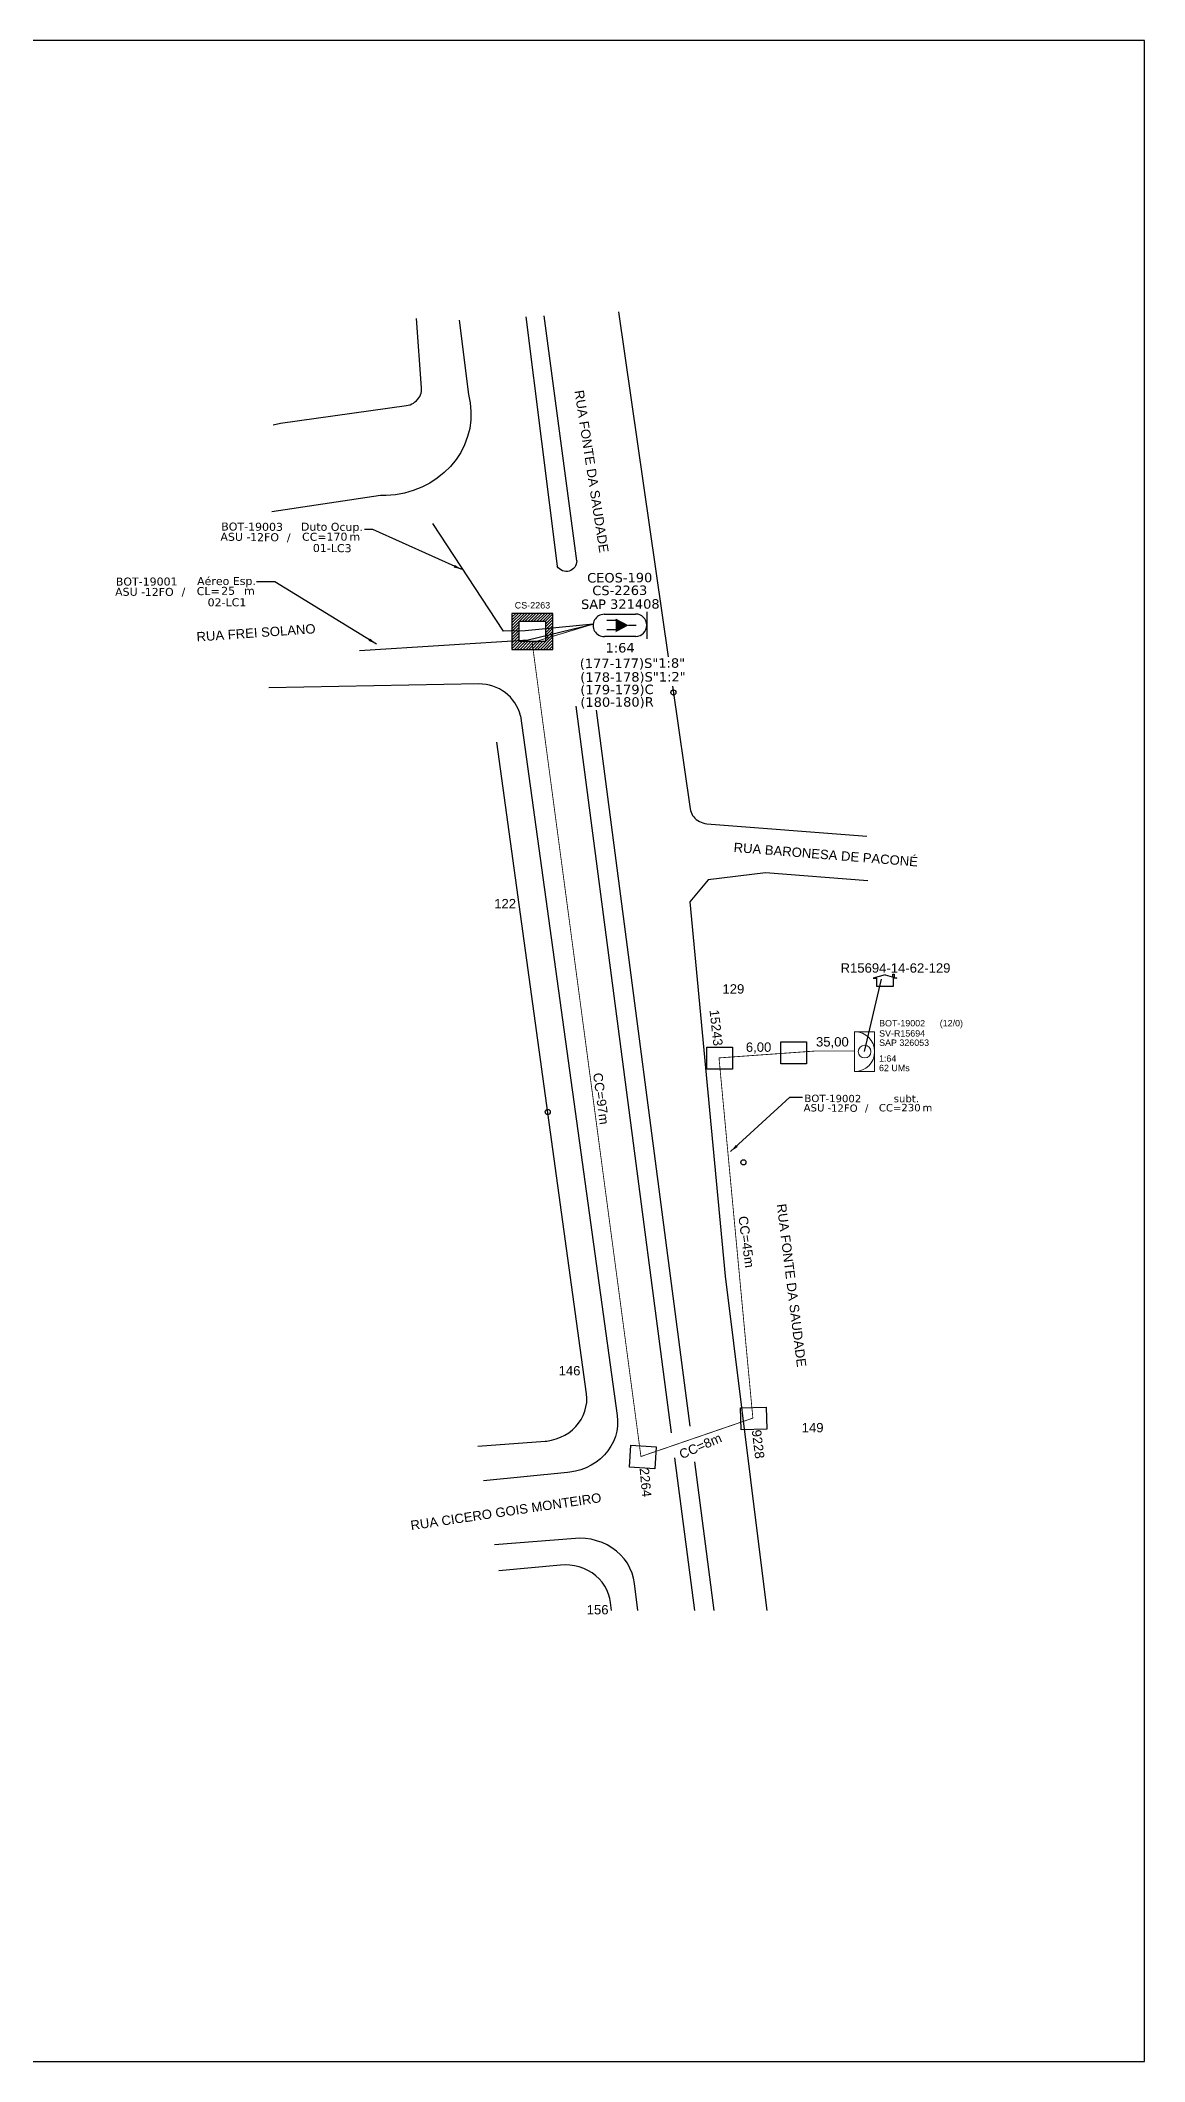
# Model space of a CAD drawing. Header units: inches. Extents: x 0 to 839, y 0 to 594.
# Drawn here: x 514 to 839, y 0 to 594 of the extents above; entities that cross this region are included whole.
import ezdxf
from ezdxf.enums import TextEntityAlignment as Align

# ---------------------------------------------------------------- set-up
doc = ezdxf.new("R2010")
doc.units = ezdxf.units.IN
doc.header["$LTSCALE"] = 0.5
for name, color, linetype in [('10.0-Cartográfico', 252, 'Continuous'), ('10.1-Caixas Subterrâneas', 5, 'Continuous'), ('20.4-CEOS', 1, 'Continuous'), ('CAP a instalar', 1, 'Continuous'), ('DROP DE CLIENTE', 140, 'Continuous'), ('label_cabos', 7, 'Continuous'), ('MUB_DIVISA', 7, 'Continuous'), ('MUB_NUMERACAO', 7, 'Continuous'), ('MUB_SEGMENTO', 7, 'Continuous'), ('NOS_DE_INFRAESTRUTURA', 3, 'Continuous'), ('surveys', 7, 'Continuous'), ('surveys legendas', 7, 'Continuous')]:
    doc.layers.add(name, color=color, linetype=linetype)
doc.layers.add("20.0-LEGENDA DOS CDO'S", color=1, linetype='Continuous', lineweight=0)
doc.layers.add('20.1-CDO_INTERIOR', color=1, linetype='Continuous', lineweight=0)
doc.styles.add('ARIAL', font='arial.ttf')
doc.styles.add('siredit', font='verdana.ttf')
doc.styles.get("Standard").update_dxf_attribs({"font": 'arial.ttf'})
doc.linetypes.add('FENCELINE1', pattern='A,0.25,-0.1,[133,ltypeshp.shx,S=0.1,R=0,X=-0.1,Y=0],-0.1,1', length=1.45)
doc.dimstyles.new('ISO-25', dxfattribs={"dimtxt": 2.5, "dimasz": 2.5, "dimexe": 1.25, "dimexo": 0.625, "dimtad": 1, "dimtxsty": 'Standard', "dimcen": 2.5, "dimadec": 0, "dimazin": 0, "dimtfac": 1, "dimtmove": 0, "dimatfit": 3, "dimfxl": 1, "dimarcsym": 0})

# ---------------------------------------------------------------- blocks, each defined once
blk = doc.blocks.new('DV')
at = {"linetype": 'Continuous'}
blk.add_circle((0, 0), 0.00000275, dxfattribs=at)
blk = doc.blocks.new('MHMZ')
at = {"color": 0}
for p, q in [((-0.0000128, 0.0000113), (0.0000144, 0.0000113)), ((-0.0000128, -0.0000121), (-0.0000128, 0.0000113)), ((0.0000144, 0.0000113), (0.0000144, -0.0000121)), ((0.0000144, -0.0000121), (-0.0000128, -0.0000121))]:
    blk.add_line(p, q, dxfattribs=at)
blk = doc.blocks.new('SURVEY_SURVEY')
for p, q in [((-0.000013, 0.0000127), (-0.0000255, 0.000009)), ((-0.0000255, 0.000009), (-0.0000216, 0.000009)), ((-0.0000216, 0), (-0.0000216, 0.000009)), ((-0.000013, 0.0000127), (-0.0000004, 0.000009)), ((-0.0000045, 0.0000132), (-0.0000032, 0.0000132)), ((-0.0000045, 0.0000103), (-0.0000045, 0.0000132)), ((-0.0000004, 0.000009), (-0.0000043, 0.000009)), ((-0.0000043, 0.000009), (-0.0000043, 0)), ((-0.0000032, 0.0000132), (-0.0000032, 0.0000099)), ((-0.0000043, 0), (-0.0000216, 0))]:
    blk.add_line(p, q)
blk = doc.blocks.new('CDOI_CT_DRT')
at = {"layer": '20.1-CDO_INTERIOR', "color": 0, "lineweight": 18}
blk.add_lwpolyline([(2.13, -2.13), (2.13, 2.12), (0, 2.12), (0, -2.13)], close=True, dxfattribs=at)
blk.add_circle((1.06, 0), 0.68, dxfattribs=at)
blk.add_arc((0, 0), 2.13, 269.9724, 89.9724, dxfattribs=at)
at = {"layer": "20.0-LEGENDA DOS CDO'S", "color": 0, "style": 'ARIAL'}
for tag, p in [('CDO_N', (2.61, 2.69)), ('SURVEY', (2.61, 1.6)), ('SAP', (2.61, 0.61)), ('1:XX', (2.6, -1.08)), ('UMS', (2.6, -2.09))]:
    blk.add_attdef(tag, p, '', height=0.68, rotation=359.9724, dxfattribs=at)
blk.add_attdef('FIBRAS_UTILIZADAS', text='', height=0.68, rotation=359.9724, dxfattribs=at).set_placement((10.32, 2.69), align=Align.CENTER)
blk = doc.blocks.new('*U53')
at = {"layer": '20.4-CEOS', "color": 7, "style": 'siredit'}
for tag, p in [('FIBRAS_SPLITTER', (0, 0)), ('FIBRAS_TOP_C', (0, -4.13)), ('RESERVA_FINAIS', (0, -5.46))]:
    blk.add_attdef(tag, p, '', height=1.01, dxfattribs=at)
for tag, p, flags in [('ID_ATIVIDADE', (0, -6.77), 3), ('QTDE', (0, -9.4), 1), ('FATOR', (0, -8.09), 1), ('FID', (0, -10.71), 1)]:
    blk.add_attdef(tag, p, '', height=1.01, dxfattribs=dict(at, flags=flags))
blk = doc.blocks.new('*U52')
at = {"layer": '20.4-CEOS', "color": 7, "style": 'siredit'}
blk.add_attdef('FIBRAS_SPLITTER', (0, 0), '', height=1.01, dxfattribs=at)
for tag, p, flags in [('ID_ATIVIDADE', (0, -1.48), 3), ('FATOR', (0, -2.79), 1), ('QTDE', (0, -4.11), 1), ('FID', (0, -5.42), 1)]:
    blk.add_attdef(tag, p, '', height=1.01, dxfattribs=dict(at, flags=flags))
blk = doc.blocks.new('*X2')
at = {"color": 0, "linetype": 'Continuous'}
for p, q in [((-1.25, 0.34099), (-0.49099, 1.1)), ((-1.25, 0.517767), (-0.667767, 1.1)), ((-1.25, 0.694544), (-0.844544, 1.1)), ((-1.25, 0.87132), (-1.02132, 1.1)), ((-1.25, 1.048097), (-1.198097, 1.1)), ((-1.25, 0.164214), (-0.8035, 0.610714)), ((-1.25, -0.012563), (-0.8035, 0.433937)), ((-1.25, -0.18934), (-0.8035, 0.25716)), ((-1.25, -0.366117), (-0.8035, 0.080383)), ((-0.789214, 0.625), (-0.314214, 1.1)), ((-0.612437, 0.625), (-0.137437, 1.1)), ((-0.43566, 0.625), (0.03934, 1.1)), ((-0.258883, 0.625), (0.216117, 1.1)), ((-0.082107, 0.625), (0.392893, 1.1)), ((0.09467, 0.625), (0.56967, 1.1)), ((0.271447, 0.625), (0.746447, 1.1)), ((0.448223, 0.625), (0.923223, 1.1)), ((0.625, 0.625), (1.1, 1.1)), ((0.801777, 0.625), (1.25, 1.073223)), ((0.8035, 0.449947), (1.25, 0.896447)), ((0.8035, 0.27317), (1.25, 0.71967)), ((0.8035, 0.096393), (1.25, 0.542893)), ((0.8035, -0.080383), (1.25, 0.366117)), ((0.8035, -0.25716), (1.25, 0.18934)), ((0.8035, -0.433937), (1.25, 0.012563)), ((-1.25, -0.542893), (-0.8035, -0.096393)), ((-1.25, -0.71967), (-0.8035, -0.27317)), ((-1.25, -0.896447), (-0.8035, -0.449947)), ((-1.25, -1.073223), (-0.801777, -0.625)), ((-1.1, -1.1), (-0.625, -0.625)), ((-0.923223, -1.1), (-0.448223, -0.625)), ((-0.746447, -1.1), (-0.271447, -0.625)), ((-0.56967, -1.1), (-0.09467, -0.625)), ((-0.392893, -1.1), (0.082107, -0.625)), ((-0.216117, -1.1), (0.258883, -0.625)), ((-0.03934, -1.1), (0.43566, -0.625)), ((0.137437, -1.1), (0.612437, -0.625)), ((0.314214, -1.1), (0.789214, -0.625)), ((0.49099, -1.1), (1.25, -0.34099)), ((0.667767, -1.1), (1.25, -0.517767)), ((0.8035, -0.610714), (1.25, -0.164214)), ((0.844544, -1.1), (1.25, -0.694544)), ((1.02132, -1.1), (1.25, -0.87132)), ((1.198097, -1.1), (1.25, -1.048097))]:
    blk.add_line(p, q, dxfattribs=at)
blk = doc.blocks.new('MANHOLE_MQ')
at = {"color": 0, "linetype": 'Continuous'}
for p, q in [((0.00000623, 0.00000569), (-0.00000627, 0.00000569)), ((-0.00000627, 0.00000569), (-0.00000627, -0.00000531)), ((-0.00000404, 0.00000331), (0.00000399, 0.00000331)), ((-0.00000404, -0.00000294), (-0.00000404, 0.00000331)), ((0.00000399, 0.00000331), (0.00000399, -0.00000294)), ((0.00000623, -0.00000531), (0.00000623, 0.00000569)), ((-0.00000627, -0.00000531), (0.00000623, -0.00000531)), ((0.00000399, -0.00000294), (-0.00000404, -0.00000294)), ((0.00000399, -0.00000294), (0.00000399, -0.00000294))]:
    blk.add_line(p, q, dxfattribs=at)
at = {"color": 0, "linetype": 'Continuous', "xscale": 5e-06, "yscale": 5e-06, "zscale": 1e-05}
blk.add_blockref('*X2', (-0.00000002, 0.00000019), dxfattribs=at)
blk = doc.blocks.new('Inst CB DT OCUP CFOA-SM-ASU-120-S-12')
at = {"layer": 'label_cabos', "color": 0, "style": 'siredit'}
for tag, flags, p in [('ID_ATIVIDADE', 3, (1.31, 2.67)), ('FATOR', 1, (11.56, 2.55))]:
    blk.add_attdef(tag, text='', height=1, rotation=359.69, dxfattribs=dict(at, flags=flags)).set_placement(p, align=Align.MIDDLE_CENTER)
for tag, p in [('TIPO_CABO', (1.26, 0)), ('DESTINO_CABO', (3.13, 1.26)), ('CABO', (4.69, -0.05)), ('/', (7.71, -0.05)), ('LANCE', (10.91, 0)), ('TIPO_CABO', (13.11, 1.24)), ('UND', (15.96, 0)), ('FID', (13.15, -1.41))]:
    blk.add_attdef(tag, text='', height=1, rotation=359.69, dxfattribs=at).set_placement(p, align=Align.MIDDLE_CENTER)
blk.add_attdef('QTDE', (12.43, -0.47), '', height=1, rotation=359.69, dxfattribs=at)
blk = doc.blocks.new('Inst CB ESP CFOA-SM-ASU-120-S-12')
at = {"layer": 'label_cabos', "color": 0, "style": 'siredit'}
for tag, flags, p in [('ID_ATIVIDADE', 3, (1.31, 2.67)), ('FATOR', 1, (11.56, 2.55))]:
    blk.add_attdef(tag, text='', height=1, rotation=359.69, dxfattribs=dict(at, flags=flags)).set_placement(p, align=Align.MIDDLE_CENTER)
for tag, p in [('TIPO_CABO', (1.26, 0)), ('DESTINO_CABO', (3.13, 1.26)), ('CABO', (4.69, -0.05)), ('/', (7.71, -0.05)), ('LANCE', (10.81, 0)), ('TIPO_CABO', (13.11, 1.24)), ('UND', (15.96, 0)), ('FID', (13.15, -1.41))]:
    blk.add_attdef(tag, text='', height=1, rotation=359.69, dxfattribs=at).set_placement(p, align=Align.MIDDLE_CENTER)
blk.add_attdef('QTDE', (12.43, -0.47), '', height=1, rotation=359.69, dxfattribs=at)

msp = doc.modelspace()

# ---------------------------------------------------------------- linework, layer by layer
msp.add_lwpolyline([(0, 0), (838.56, 0), (838.56, 594), (0, 594), (0, 0)])
at = {"layer": '10.0-Cartográfico'}
for points in [[(637.07, 511.78), (639.8, 489.93), (640.31, 487.48), (640.53, 484.99), (640.49, 482.48), (640.17, 479.99), (639.56, 477.57), (638.67, 475.19), (637.55, 472.92), (636.15, 470.79), (634.51, 468.78), (632.69, 466.97), (630.64, 465.33), (628.43, 463.88), (626.05, 462.66), (623.57, 461.69), (621, 460.96), (618.35, 460.48), (615.64, 460.25), (613.94, 460.26), (581.96, 455.46)], [(582.38, 481.03), (584.52, 481.47), (621.55, 486.67), (622.08, 486.8), (622.62, 486.95), (623.12, 487.18), (623.63, 487.44), (624.08, 487.74), (624.48, 488.09), (624.85, 488.49), (625.17, 488.92), (625.46, 489.37), (625.67, 489.85), (625.85, 490.35), (625.95, 490.87), (626, 491.37), (625.99, 491.89), (624.56, 512.32)], [(656.66, 512.79), (665.92, 439.45)], [(671.63, 441.06), (662.09, 513.07)], [(683.89, 514.2), (698.53, 412.89)], [(642.88, 404.88), (581.12, 403.77)], [(699.78, 404.2), (704.99, 368.18), (705.08, 367.69), (705.25, 367.17), (705.44, 366.69), (705.71, 366.23), (706.02, 365.81), (706.37, 365.39), (706.78, 365.04), (707.21, 364.7), (707.7, 364.43), (708.19, 364.21), (708.73, 364.02), (709.26, 363.9), (709.86, 363.81), (756.87, 360.11)], [(671.37, 398.38), (699.37, 184.77)], [(655.12, 395.54), (655.12, 395.54), (683.52, 189.9), (683.65, 188.36), (683.59, 186.79), (683.37, 185.25), (682.98, 183.73), (682.41, 182.25), (681.68, 180.85), (680.78, 179.52), (679.75, 178.27), (678.58, 177.16), (677.31, 176.15), (675.9, 175.26), (674.43, 174.53), (672.85, 173.94), (671.24, 173.49), (669.58, 173.2), (668.89, 173.14), (644.25, 170.67)], [(704.96, 186.77), (677.4, 397.12), (677.4, 397.12)], [(642.53, 180.87), (662.32, 182.32), (662.85, 182.38), (664.25, 182.62), (665.59, 182.98), (666.9, 183.47), (668.12, 184.08), (669.3, 184.82), (670.36, 185.65), (671.34, 186.61), (672.19, 187.63), (672.92, 188.74), (673.55, 189.91), (674.02, 191.14), (674.35, 192.41), (674.55, 193.68), (674.59, 195), (674.49, 196.29), (648.17, 387.81)], [(757.21, 346.98), (727.17, 349.34), (710.25, 347.26), (704.89, 340.83)], [(704.89, 340.83), (715.24, 230.83), (725.16, 151.24), (727.52, 132.54)], [(700.33, 177.45), (706.23, 132.54)], [(712.07, 132.54), (706.34, 176.26)], [(689.59, 132.54), (688.63, 140.53), (688.34, 142.07), (687.89, 143.58), (687.28, 145.02), (686.51, 146.43), (685.58, 147.71), (684.52, 148.92), (683.32, 150.02), (681.99, 151), (680.58, 151.83), (679.07, 152.54), (677.48, 153.09), (675.86, 153.5), (674.19, 153.73), (672.5, 153.81), (671.24, 153.74), (647.42, 151.89)], [(681.86, 132.54), (681.56, 134.95), (681.36, 136.12), (680.99, 137.39), (680.49, 138.6), (679.86, 139.76), (679.09, 140.85), (678.22, 141.86), (677.21, 142.79), (676.13, 143.6), (674.93, 144.31), (673.69, 144.92), (672.37, 145.37), (671.02, 145.71), (669.62, 145.91), (668.22, 146), (666.83, 145.93), (648.72, 144.18)]]:
    msp.add_lwpolyline(points, dxfattribs=at)
msp.add_lwpolyline([(671.63, 441.06, -0.777123), (665.92, 439.45, -1.658445)], format="xyb", dxfattribs=at)
msp.add_arc((642.97, 392.32), 12.57, 14.85835, 90.43654, dxfattribs=at)
at = {"layer": '20.4-CEOS', "color": 5}
for p, q in [((679.71, 425.35), (688.92, 425.4)), ((688.96, 418.83), (679.75, 418.79))]:
    msp.add_line(p, q, dxfattribs=at)
for points in [[(683.24, 423.52), (680.44, 423.5)], [(686.88, 422.11), (689.09, 422.12)], [(692.2, 426.09), (692.24, 418.17)], [(683.25, 420.78), (680.45, 420.77)]]:
    msp.add_lwpolyline(points, dxfattribs=at)
msp.add_lwpolyline([(686.88, 422.11, 0, 4.05, 0), (683.07, 422.09, 4.05, 4.05, 0)], format="xyseb", dxfattribs=at)
for centre, start, end in [((679.73, 422.07), 90.28399, 270.28399), ((688.94, 422.12), 270.28399, 90.28399)]:
    msp.add_arc(centre, 3.28, start, end, dxfattribs=at)
at = {"layer": 'CAP a instalar', "color": 7, "linetype": 'FENCELINE1', "ltscale": 5}
for p, q in [((650.1, 420.39), (629.3, 452.04)), ((676.49, 422.47), (656.46, 420.45)), ((657.39, 417.87), (676.41, 422.44)), ((607.72, 414.7), (657.39, 417.87)), ((656.46, 420.45), (650.1, 420.39))]:
    msp.add_line(p, q, dxfattribs=at)
at = {"layer": 'CAP a instalar', "color": 1, "linetype": 'FENCELINE1', "ltscale": 10, "const_width": 0.237}
msp.add_lwpolyline([(676.41, 422.44), (658.53, 417.04), (690.5, 177.82), (723.41, 189.11), (713.45, 294.97), (741.96, 297.01), (753.34, 297)], dxfattribs=at)
at = {"layer": 'DROP DE CLIENTE'}
msp.add_lwpolyline([(756.26, 296.83), (761.23, 318.07)], dxfattribs=at)

# ---------------------------------------------------------------- block references
at = {"layer": '10.1-Caixas Subterrâneas', "color": 30, "xscale": 963852.7710883643, "yscale": 963852.7710883643, "zscale": 963852.7710883643, "rotation": 180.0000000000633}
msp.add_blockref('MANHOLE_MQ', (658.59, 420.5), dxfattribs=at)
at = {"layer": '10.1-Caixas Subterrâneas', "color": 40, "xscale": 275468.4594253047, "yscale": 275468.4594253047, "zscale": 275468.4594253047}
for p in [(713.45, 294.97), (735.17, 296.58)]:
    msp.add_blockref('MHMZ', p, dxfattribs=at)
for p, rotation in [((723.41, 189.11), 1.858642574821679), ((690.85, 177.81), 356.5204752476741)]:
    msp.add_blockref('MHMZ', p, dxfattribs=dict(at, rotation=rotation))
at = {"layer": '20.1-CDO_INTERIOR', "xscale": 2.754684594253047, "yscale": 2.754684594253047, "zscale": 2.754684594253047}
msp.add_blockref('CDOI_CT_DRT', (753.33, 296.83), dxfattribs=at).add_auto_attribs({'CDO_N': 'BOT-19002', 'FIBRAS_UTILIZADAS': '(12/0)', 'SURVEY': 'SV-R15694', 'SAP': 'SAP 326053', '1:XX': '1:64', 'UMS': '62 UMs'})
at = {"layer": '20.4-CEOS', "color": 0, "lineweight": 0}
ref = msp.add_blockref('*U53', (672.52, 409.5), dxfattribs=dict(at, xscale=2.754684594253047, yscale=2.754684594253047, zscale=2.754684594253047, rotation=0.2839941166956171))
ref.add_attrib('FIBRAS_SPLITTER', '(177-177)S"1:8"', (672.52, 409.5), dxfattribs={"color": 7, "height": 2.7813, "rotation": 0.28399, "style": 'siredit'})
ref.add_attrib('FIBRAS_TOP_C', '(179-179)C', (672.68, 401.79), dxfattribs={"color": 7, "height": 2.781, "rotation": 0.28399, "style": 'siredit'})
ref.add_attrib('RESERVA_FINAIS', '(180-180)R', (672.7, 398.12), dxfattribs={"color": 7, "height": 2.781, "rotation": 0.28399, "style": 'siredit'})
at = {"layer": '20.4-CEOS', "color": 0, "lineweight": 0, "xscale": 2.754684594253047, "yscale": 2.754684594253047, "zscale": 2.754684594253047, "rotation": 0.2839941166956171}
msp.add_blockref('*U52', (672.66, 405.46), dxfattribs=at).add_auto_attribs({'FIBRAS_SPLITTER': '(178-178)S"1:2"'})
at = {"layer": 'label_cabos', "color": 0, "lineweight": 0}
ref = msp.add_blockref('Inst CB DT OCUP CFOA-SM-ASU-120-S-12', (568.84, 448.12), dxfattribs=dict(at, xscale=2.351717411121486, yscale=2.351717411121486, zscale=2.351717411121486))
ref.add_attrib('DESTINO_CABO', 'BOT-19003', dxfattribs={"color": 0, "height": 2.352, "rotation": 359.69001, "style": 'siredit'}).set_placement((576.2, 451.09), align=Align.MIDDLE_CENTER)
ref.add_attrib('CABO', '12FO', dxfattribs={"color": 0, "height": 2.352, "rotation": 359.69001, "style": 'siredit'}).set_placement((579.85, 448), align=Align.MIDDLE_CENTER)
ref.add_attrib('TIPO_CABO', 'Duto Ocup.', dxfattribs={"color": 0, "height": 2.352, "rotation": 359.69001, "style": 'siredit'}).set_placement((599.66, 451.05), align=Align.MIDDLE_CENTER)
ref.add_attrib('/', '/', dxfattribs={"color": 0, "height": 2.35, "rotation": 359.69001, "style": 'siredit'}).set_placement((586.98, 448), align=Align.MIDDLE_CENTER)
ref.add_attrib('TIPO_CABO', 'ASU - ', dxfattribs={"color": 0, "height": 2.352, "rotation": 359.69001, "style": 'siredit'}).set_placement((571.8, 448.11), align=Align.MIDDLE_CENTER)
ref.add_attrib('FID', '01-LC3', dxfattribs={"color": 0, "height": 2.352, "rotation": 359.69001, "style": 'siredit'}).set_placement((599.75, 444.8), align=Align.MIDDLE_CENTER)
ref.add_attrib('LANCE', 'CC=', dxfattribs={"color": 0, "height": 2.352, "rotation": 359.69001, "style": 'siredit'}).set_placement((594.49, 448.13), align=Align.MIDDLE_CENTER)
ref.add_attrib('QTDE', '170', (598.06, 447.01), dxfattribs={"color": 0, "height": 2.352, "rotation": 359.69001, "style": 'siredit'})
ref.add_attrib('UND', 'm', dxfattribs={"color": 0, "height": 2.35, "rotation": 359.69001, "style": 'siredit'}).set_placement((606.38, 448.13), align=Align.MIDDLE_CENTER)
at = {"layer": 'label_cabos'}
ref = msp.add_blockref('Inst CB ESP CFOA-SM-ASU-120-S-12', (537.87, 431.95), dxfattribs=dict(at, xscale=2.351717411121486, yscale=2.351717411121486, zscale=2.351717411121486, rotation=0.4634636605450984))
ref.add_attrib('DESTINO_CABO', 'BOT-19001', dxfattribs={"color": 0, "height": 2.352, "rotation": 0.15347, "style": 'siredit'}).set_placement((545.21, 434.97), align=Align.MIDDLE_CENTER)
ref.add_attrib('TIPO_CABO', 'Aéreo Esp.', dxfattribs={"color": 0, "height": 2.352, "rotation": 0.15347, "style": 'siredit'}).set_placement((568.67, 435.12), align=Align.MIDDLE_CENTER)
ref.add_attrib('CABO', '12FO', dxfattribs={"color": 0, "height": 2.352, "rotation": 0.15347, "style": 'siredit'}).set_placement((548.89, 431.91), align=Align.MIDDLE_CENTER)
ref.add_attrib('/', '/', dxfattribs={"color": 0, "height": 2.35, "rotation": 0.15347, "style": 'siredit'}).set_placement((556.01, 431.97), align=Align.MIDDLE_CENTER)
ref.add_attrib('TIPO_CABO', 'ASU - ', dxfattribs={"color": 0, "height": 2.352, "rotation": 0.15347, "style": 'siredit'}).set_placement((540.84, 431.96), align=Align.MIDDLE_CENTER)
ref.add_attrib('FID', '02-LC1', dxfattribs={"color": 0, "height": 2.352, "rotation": 0.15347, "style": 'siredit'}).set_placement((568.81, 428.87), align=Align.MIDDLE_CENTER)
ref.add_attrib('LANCE', 'CL=', dxfattribs={"color": 0, "height": 2.352, "rotation": 0.15347, "style": 'siredit'}).set_placement((563.29, 432.16), align=Align.MIDDLE_CENTER)
ref.add_attrib('QTDE', '25', (567.11, 431.07), dxfattribs={"color": 0, "height": 2.352, "rotation": 0.15347, "style": 'siredit'})
ref.add_attrib('UND', 'm', dxfattribs={"color": 0, "height": 2.35, "rotation": 0.15347, "style": 'siredit'}).set_placement((575.41, 432.25), align=Align.MIDDLE_CENTER)
at = {"layer": 'label_cabos', "color": 0, "lineweight": 0}
ref = msp.add_blockref('Inst CB DT OCUP CFOA-SM-ASU-120-S-12', (740.14, 280.32), dxfattribs=dict(at, xscale=2.165807533482132, yscale=2.165807533482132, zscale=2.165807533482132))
ref.add_attrib('DESTINO_CABO', 'BOT-19002', dxfattribs={"color": 0, "height": 2.166, "rotation": 359.69001, "style": 'siredit'}).set_placement((746.92, 283.05), align=Align.MIDDLE_CENTER)
ref.add_attrib('CABO', '12FO', dxfattribs={"color": 0, "height": 2.166, "rotation": 359.69001, "style": 'siredit'}).set_placement((750.29, 280.21), align=Align.MIDDLE_CENTER)
ref.add_attrib('TIPO_CABO', 'subt.', dxfattribs={"color": 0, "height": 2.166, "rotation": 359.69001, "style": 'siredit'}).set_placement((768.53, 283.01), align=Align.MIDDLE_CENTER)
ref.add_attrib('/', '/', dxfattribs={"color": 0, "height": 2.17, "rotation": 359.69001, "style": 'siredit'}).set_placement((756.85, 280.21), align=Align.MIDDLE_CENTER)
ref.add_attrib('TIPO_CABO', 'ASU - ', dxfattribs={"color": 0, "height": 2.166, "rotation": 359.69001, "style": 'siredit'}).set_placement((742.87, 280.31), align=Align.MIDDLE_CENTER)
ref.add_attrib('LANCE', 'CC=', dxfattribs={"color": 0, "height": 2.166, "rotation": 359.69001, "style": 'siredit'}).set_placement((763.77, 280.32), align=Align.MIDDLE_CENTER)
ref.add_attrib('QTDE', '230', (767.06, 279.29), dxfattribs={"color": 0, "height": 2.166, "rotation": 359.69001, "style": 'siredit'})
ref.add_attrib('UND', 'm', dxfattribs={"color": 0, "height": 2.17, "rotation": 359.69001, "style": 'siredit'}).set_placement((774.71, 280.32), align=Align.MIDDLE_CENTER)
at = {"layer": 'MUB_DIVISA', "color": 255, "xscale": 275468.4594253047, "yscale": 275468.4594253047, "zscale": 275468.4594253047}
for p in [(700.05, 402.38), (663.11, 279.08), (720.63, 264.29)]:
    msp.add_blockref('DV', p, dxfattribs=at)
at = {"layer": 'surveys', "color": 255, "xscale": 275468.4594253047, "yscale": 275468.4594253047, "zscale": 275468.4594253047}
msp.add_blockref('SURVEY_SURVEY', (765.84, 315.93), dxfattribs=at)

# ---------------------------------------------------------------- texts
at = {"layer": '10.1-Caixas Subterrâneas', "color": 30, "style": 'ARIAL'}
msp.add_text('CS-2263', height=1.891, dxfattribs=at).set_placement((653.4, 427.05))
at = {"layer": '10.1-Caixas Subterrâneas'}
for s, rotation, p in [('15243', 276.40991, (710.65, 308.99)), ('9228', 277.07783, (723.07, 185.52)), ('2264', 275.21918, (690.11, 174.32))]:
    msp.add_text(s, height=2.755, rotation=rotation, dxfattribs=at).set_placement(p)
at = {"layer": '20.4-CEOS', "color": 5, "style": 'siredit'}
for s, p in [('CEOS-190', (684.26, 437.5)), ('CS-2263', (684.28, 433.77)), ('SAP 321408', (684.44, 429.73)), ('1:64', (684.36, 416.9))]:
    msp.add_text(s, height=2.781, rotation=0.28399, dxfattribs=at).set_placement(p, align=Align.TOP_CENTER)
at = {"layer": 'MUB_NUMERACAO', "color": 255}
for s, p in [('122', (647.37, 338.93)), ('129', (714.47, 313.87)), ('146', (666.3, 201.67)), ('149', (737.76, 184.93)), ('156', (674.56, 131.43))]:
    msp.add_text(s, height=2.755, dxfattribs=at).set_placement(p)
at = {"layer": 'MUB_SEGMENTO', "color": 255}
for s, rotation, p in [('RUA FONTE DA SAUDADE', 278.78672, (670.95, 491)), ('RUA FREI SOLANO', 3.99032, (559.95, 417.34)), ('RUA BARONESA DE PACONÉ', 355.45305, (717.68, 355.51)), ('RUA FONTE DA SAUDADE', 277.13114, (730.42, 251.92)), ('RUA CICERO GOIS MONTEIRO', 8.40143, (622.99, 156.17))]:
    msp.add_text(s, height=2.7547, rotation=rotation, dxfattribs=at).set_placement(p)
at = {"layer": 'NOS_DE_INFRAESTRUTURA'}
for s, p in [('6,00', (721.34, 296.76)), ('35,00', (741.97, 298.32))]:
    msp.add_text(s, height=2.755, dxfattribs=at).set_placement(p)
at = {"layer": 'NOS_DE_INFRAESTRUTURA', "char_height": 2.755, "attachment_point": 5}
for s, insert, rotation in [('\\A1;CC=97m', (678.77, 283), 277.63813), ('\\A1;CC=45m', (721.5, 240.91), 277.63813), ('\\A1;CC=8m', (707.99, 180.88), 23.49791)]:
    msp.add_mtext(s, dxfattribs=dict(at, insert=insert, rotation=rotation))
at = {"layer": 'surveys legendas'}
msp.add_text('R15694-14-62-129', height=2.7547, dxfattribs=at).set_placement((749.19, 320.02))

# ---------------------------------------------------------------- leaders
for points in [[(637.89, 438.48), (611.71, 450.29), (609.2, 450.29)], [(612.76, 416.61), (582.89, 434.84), (577.48, 434.84)], [(716.85, 267.42), (734.24, 283.46), (737.99, 283.46)]]:
    msp.add_leader(points, dimstyle='ISO-25', override={"dimgap": 0.625, "dimtad": 0})

doc.saveas('drawing.dxf')
